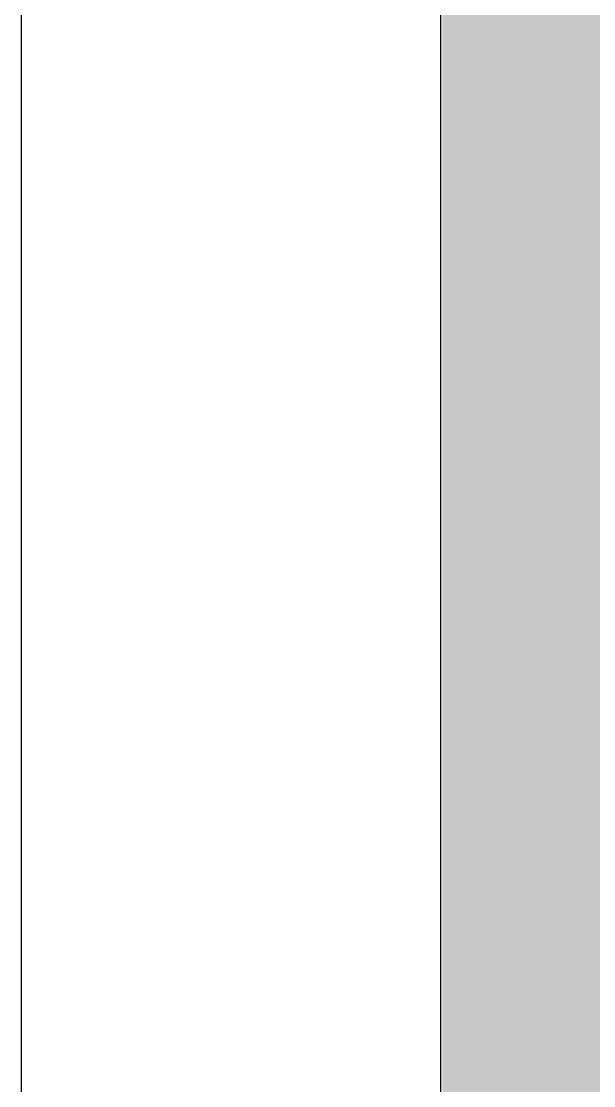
# Model space of a CAD drawing. Header units: millimetres. Extents: x 619 to 3320, y 307 to 5808.
# Drawn here: x 709.4 to 861.7, y 1106.9 to 1390 of the extents above; entities that cross this region are included whole.
import ezdxf

# ---------------------------------------------------------------- set-up
doc = ezdxf.new("R2010")
doc.units = ezdxf.units.MM
doc.layers.add('4E', color=7, linetype='Continuous')
doc.layers.add('viewport', color=241, linetype='Continuous', plot=False)

msp = doc.modelspace()

# ---------------------------------------------------------------- hatches: boundary and pattern name
at = {"layer": '4E', "true_color": 0x136734, "transparency": 33554687}
h = msp.add_hatch(color=116, dxfattribs=at)
h.dxf.hatch_style = 1
h.paths.add_polyline_path([(896.428, 1264.007), (896.428, 1413.991), (866.428, 1563.991), (866.428, 3143.991), (821.428, 3143.991), (821.428, 3143.991), (821.428, 903.991), (896.294, 903.991)])
h.paths.add_polyline_path([(1046.562, 903.991), (1046.44, 1233.991), (1046.428, 1233.991), (1046.428, 1413.991), (1076.428, 1563.991), (1076.428, 3143.991), (1121.428, 3143.991), (1121.428, 903.991)])
h.paths.add_polyline_path([(1121.428, 5383.991), (1046.562, 5383.991), (1046.428, 5023.974), (1046.428, 4873.991), (1076.428, 4723.991), (1076.428, 3143.991), (1121.428, 3143.991)])
h.paths.add_polyline_path([(1988.832, 667.937), (1988.832, 638.153), (1998.193, 638.153), (1998.193, 667.937)], flags=9)
h.paths.add_polyline_path([(2006.149, 969.298), (2033.992, 969.298), (2033.992, 978.659), (2006.149, 978.659)], flags=9)
h.paths.add_polyline_path([(2029.937, 609.45), (2060.109, 609.45), (2060.109, 618.811), (2029.937, 618.811)], flags=9)

# ---------------------------------------------------------------- linework, layer by layer
at = {"layer": '4E'}
msp.add_line((821.025, 905.463), (821.025, 3145.463), dxfattribs=at)
at = {"layer": 'viewport'}
msp.add_lwpolyline([(709.403, 307.297), (3319.892, 307.297), (3319.892, 5808.032), (709.403, 5808.032)], close=True, dxfattribs=at)

doc.saveas('drawing.dxf')
